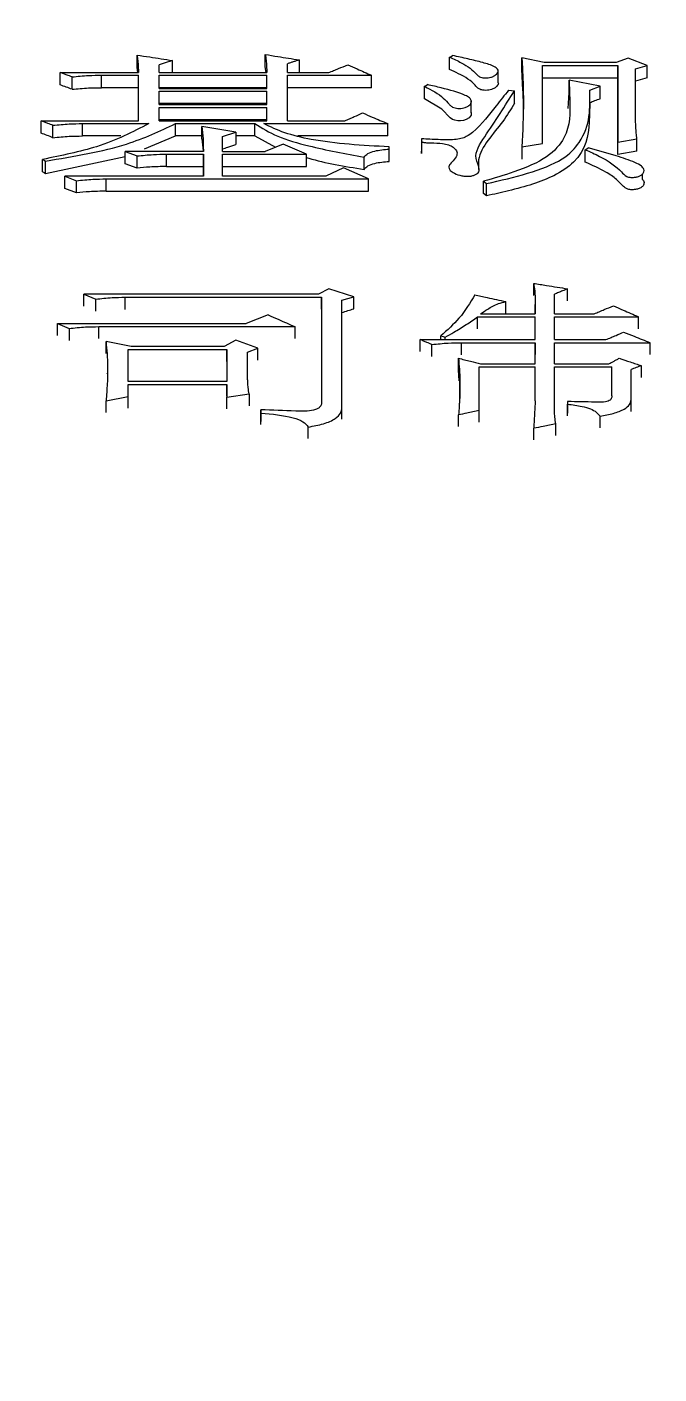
# Model space of a CAD drawing. Header units: millimetres. Extents: x 5231 to 7653, y 7068 to 7959.
# Drawn here: x 6758.89 to 6763.53, y 7406.95 to 7416.84 of the extents above; entities that cross this region are included whole.
import ezdxf

# ---------------------------------------------------------------- set-up
doc = ezdxf.new("R2010")
doc.units = ezdxf.units.MM

msp = doc.modelspace()

# ---------------------------------------------------------------- linework, layer by layer
at = {"color": 7, "linetype": 'Continuous', "lineweight": 25}
for p, q in [((6760.6407, 7416.5472), (6760.6407, 7416.6385)), ((6759.7047, 7416.5063), (6759.6996, 7416.5432)), ((6759.8619, 7416.5063), (6759.8619, 7416.5626)), ((6760.6466, 7416.5063), (6760.6407, 7416.5472)), ((6760.803, 7416.5063), (6760.803, 7416.5706)), ((6761.9929, 7416.5273), (6761.9929, 7416.6186)), ((6762.6852, 7416.5786), (6762.5229, 7416.6146)), ((6762.6744, 7416.5585), (6763.2261, 7416.5585)), ((6762.6744, 7415.9858), (6762.6744, 7416.5585)), ((6763.2152, 7416.5786), (6762.6852, 7416.5786)), ((6763.3018, 7416.6106), (6763.2152, 7416.5786)), ((6763.2261, 7416.5585), (6763.2261, 7415.9941)), ((6763.4424, 7416.5585), (6763.3018, 7416.6106)), ((6763.3559, 7416.5344), (6763.4424, 7416.5585)), ((6759.1371, 7416.5063), (6759.7104, 7416.5063)), ((6759.1371, 7416.4151), (6759.1371, 7416.5063)), ((6759.2237, 7416.3829), (6759.2237, 7416.474)), ((6759.44, 7416.4861), (6759.7104, 7416.4861)), ((6759.44, 7416.395), (6759.44, 7416.4861)), ((6759.7105, 7416.1517), (6759.7104, 7416.4861)), ((6759.8619, 7416.5063), (6760.6515, 7416.5063)), ((6759.8619, 7416.4861), (6760.6515, 7416.4861)), ((6759.8619, 7416.3891), (6759.8619, 7416.4861)), ((6760.6516, 7416.3891), (6760.6515, 7416.4861)), ((6760.803, 7416.5063), (6761.1059, 7416.5063)), ((6760.803, 7416.4861), (6761.4196, 7416.4861)), ((6760.803, 7416.1517), (6760.803, 7416.4861)), ((6760.8895, 7416.5073), (6760.8863, 7416.5063)), ((6762.3482, 7416.4313), (6762.3482, 7416.5236)), ((6762.6744, 7416.4673), (6763.2261, 7416.4673)), ((6763.0963, 7416.4053), (6762.8691, 7416.4498)), ((6762.8691, 7416.3587), (6762.8691, 7416.4498)), ((6763.2261, 7415.9037), (6763.2261, 7416.4673)), ((6763.3559, 7416.1847), (6763.3559, 7416.5344)), ((6763.4424, 7416.4673), (6763.3559, 7416.4433)), ((6759.7104, 7416.395), (6759.44, 7416.395)), ((6759.7105, 7416.1517), (6759.7104, 7416.395)), ((6760.6515, 7416.395), (6759.8619, 7416.395)), ((6759.8619, 7416.3891), (6760.6516, 7416.3891)), ((6759.8619, 7416.3687), (6760.6516, 7416.3687)), ((6759.8619, 7416.2709), (6759.8619, 7416.3687)), ((6760.6515, 7416.3891), (6760.6515, 7416.395)), ((6760.6516, 7416.2709), (6760.6516, 7416.3687)), ((6761.4196, 7416.395), (6760.803, 7416.395)), ((6761.8091, 7416.3143), (6761.8091, 7416.4053)), ((6762.4256, 7416.3769), (6762.4689, 7416.3728)), ((6762.4689, 7416.2818), (6762.4689, 7416.3728)), ((6762.8613, 7416.2423), (6762.8691, 7416.3587)), ((6763.0205, 7416.3769), (6763.0963, 7416.4053)), ((6763.0205, 7416.2859), (6763.0205, 7416.3769)), ((6760.6516, 7416.2778), (6759.8619, 7416.2778)), ((6759.8619, 7416.2709), (6760.6516, 7416.2709)), ((6759.8619, 7416.2504), (6760.6516, 7416.2504)), ((6759.8619, 7416.1517), (6759.8619, 7416.2504)), ((6760.6516, 7416.2709), (6760.6516, 7416.2778)), ((6760.6516, 7416.1517), (6760.6516, 7416.2504)), ((6762.1513, 7416.211), (6762.1513, 7416.303)), ((6758.9965, 7416.1517), (6759.7105, 7416.1517)), ((6758.9965, 7416.061), (6758.9965, 7416.1517)), ((6760.6516, 7416.1596), (6759.8619, 7416.1596)), ((6759.8619, 7416.1517), (6760.6516, 7416.1517)), ((6760.6516, 7416.1517), (6760.6516, 7416.1596)), ((6760.803, 7416.1517), (6761.2249, 7416.1517)), ((6759.0831, 7416.028), (6759.0831, 7416.1187)), ((6759.2994, 7416.1311), (6759.7861, 7416.1311)), ((6759.2994, 7416.0404), (6759.2994, 7416.1311)), ((6759.9809, 7416.1311), (6760.565, 7416.1311)), ((6759.9809, 7416.0404), (6759.9809, 7416.1311)), ((6760.4244, 7416.069), (6760.1756, 7416.1104)), ((6760.327, 7416.0358), (6760.4244, 7416.069)), ((6760.565, 7416.0404), (6760.565, 7416.1311)), ((6760.63, 7416.1311), (6761.5386, 7416.1311)), ((6759.5808, 7416.0404), (6759.2994, 7416.0404)), ((6759.7538, 7415.9458), (6759.9809, 7416.0404)), ((6760.1756, 7416.0404), (6759.9809, 7416.0404)), ((6760.327, 7415.9273), (6760.327, 7416.0358)), ((6760.565, 7416.0404), (6760.4244, 7416.0404)), ((6760.565, 7416.0404), (6760.7149, 7415.9584)), ((6760.7706, 7415.9816), (6760.6407, 7415.9273)), ((6760.9436, 7415.9064), (6760.7706, 7415.9816)), ((6761.5386, 7416.0404), (6760.8787, 7416.0404)), ((6761.5494, 7415.9441), (6761.5494, 7415.9608)), ((6761.7874, 7416.0191), (6761.7874, 7416.0025)), ((6761.7874, 7416.0191), (6761.7874, 7415.9286)), ((6761.7874, 7416.0025), (6761.7874, 7415.912)), ((6762.523, 7415.9608), (6762.6744, 7415.9858)), ((6763.2261, 7415.9941), (6763.3667, 7416.0191)), ((6763.2261, 7415.9037), (6763.2261, 7415.9941)), ((6759.0289, 7415.7657), (6759.6131, 7415.889)), ((6759.0289, 7415.7657), (6759.0289, 7415.856)), ((6759.6131, 7415.9273), (6759.6996, 7415.8938)), ((6760.1864, 7415.9273), (6759.6131, 7415.9273)), ((6759.6131, 7415.8369), (6759.6131, 7415.9273)), ((6759.6996, 7415.8034), (6759.6996, 7415.8938)), ((6759.916, 7415.9064), (6760.1864, 7415.9064)), ((6759.916, 7415.816), (6759.916, 7415.9064)), ((6760.1864, 7415.9064), (6760.1864, 7415.7463)), ((6760.327, 7415.9273), (6760.6407, 7415.9273)), ((6760.327, 7415.9064), (6760.9436, 7415.9064)), ((6760.3271, 7415.7463), (6760.327, 7415.9064)), ((6761.5494, 7415.8536), (6761.5494, 7415.9441)), ((6761.7874, 7415.912), (6761.7874, 7415.9286)), ((6762.9882, 7415.8495), (6762.9882, 7415.9399)), ((6763.3667, 7415.9286), (6763.2261, 7415.9037)), ((6759.6996, 7415.8034), (6759.6131, 7415.8369)), ((6759.916, 7415.816), (6760.1864, 7415.816)), ((6760.1864, 7415.7463), (6760.1864, 7415.816)), ((6760.327, 7415.816), (6760.9436, 7415.816)), ((6761.2141, 7415.8055), (6761.0843, 7415.7463)), ((6761.398, 7415.7251), (6761.2141, 7415.8055)), ((6763.4079, 7415.8078), (6763.4079, 7415.8113)), ((6763.4079, 7415.7199), (6763.4079, 7415.7628)), ((6759.1696, 7415.7463), (6759.2561, 7415.7124)), ((6760.1864, 7415.7463), (6759.1696, 7415.7463)), ((6759.1696, 7415.6561), (6759.1696, 7415.7463)), ((6759.2561, 7415.6223), (6759.1696, 7415.6561)), ((6759.2561, 7415.6223), (6759.2561, 7415.7124)), ((6759.4725, 7415.7251), (6761.398, 7415.7251)), ((6759.4725, 7415.635), (6759.4725, 7415.7251)), ((6761.0843, 7415.7463), (6760.3271, 7415.7463)), ((6762.2417, 7415.7081), (6762.2634, 7415.6911)), ((6762.2417, 7415.618), (6762.2417, 7415.7081)), ((6759.4725, 7415.635), (6761.398, 7415.635)), ((6762.2634, 7415.6011), (6762.2417, 7415.618)), ((6759.3103, 7414.8789), (6759.3968, 7414.8432)), ((6761.0302, 7414.8789), (6759.3103, 7414.8789)), ((6759.3103, 7414.7906), (6759.3103, 7414.8789)), ((6761.1059, 7414.919), (6761.0302, 7414.8789)), ((6761.2898, 7414.8611), (6761.1059, 7414.919)), ((6761.2033, 7414.8343), (6761.2898, 7414.8611)), ((6762.761, 7414.7357), (6762.761, 7414.8789)), ((6759.3968, 7414.7551), (6759.3968, 7414.8432)), ((6759.6131, 7414.8566), (6761.0518, 7414.8566)), ((6759.6131, 7414.7676), (6759.6131, 7414.8566)), ((6761.0518, 7414.8566), (6761.0519, 7414.0727)), ((6761.2033, 7414.0494), (6761.2033, 7414.8343)), ((6762.4041, 7414.7372), (6762.4041, 7414.8253)), ((6762.6204, 7414.7357), (6762.6204, 7414.803)), ((6762.6204, 7414.803), (6762.6204, 7414.7357)), ((6759.1155, 7414.6637), (6759.2021, 7414.6275)), ((6759.1155, 7414.6637), (6760.5002, 7414.6637)), ((6759.1155, 7414.5761), (6759.1155, 7414.6637)), ((6760.6624, 7414.7267), (6760.5002, 7414.6637)), ((6762.1985, 7414.7132), (6762.6204, 7414.7132)), ((6762.1985, 7414.6255), (6762.1985, 7414.7132)), ((6762.2201, 7414.7357), (6762.6204, 7414.7357)), ((6762.6204, 7414.546), (6762.6204, 7414.7132)), ((6762.761, 7414.7357), (6763.053, 7414.7357)), ((6762.761, 7414.7132), (6763.3776, 7414.7132)), ((6762.761, 7414.546), (6762.761, 7414.7132)), ((6759.4184, 7414.6411), (6760.8571, 7414.6411)), ((6759.4184, 7414.5536), (6759.4184, 7414.6411)), ((6761.928, 7414.546), (6761.928, 7414.5733)), ((6761.9605, 7414.546), (6761.9605, 7414.5642)), ((6759.6564, 7414.496), (6759.4725, 7414.5324)), ((6759.6348, 7414.4733), (6760.3595, 7414.4733)), ((6759.6348, 7414.2394), (6759.6348, 7414.4733)), ((6760.3379, 7414.496), (6759.6564, 7414.496)), ((6760.4244, 7414.5415), (6760.3379, 7414.496)), ((6760.3595, 7414.4733), (6760.3596, 7414.2394)), ((6760.5867, 7414.4824), (6760.4244, 7414.5415)), ((6760.511, 7414.455), (6760.5867, 7414.4824)), ((6761.7766, 7414.546), (6762.6204, 7414.546)), ((6761.7766, 7414.4589), (6761.7766, 7414.546)), ((6761.8631, 7414.4227), (6761.8631, 7414.5097)), ((6762.0795, 7414.5233), (6762.6204, 7414.5233)), ((6762.0795, 7414.4347), (6762.0795, 7414.5233)), ((6762.6204, 7414.3682), (6762.6204, 7414.5233)), ((6762.6204, 7414.5233), (6762.6204, 7414.4362)), ((6762.761, 7414.546), (6763.1396, 7414.546)), ((6762.761, 7414.5233), (6763.4641, 7414.5233)), ((6762.761, 7414.3682), (6762.761, 7414.5233)), ((6760.511, 7414.2625), (6760.511, 7414.455)), ((6762.2201, 7414.3682), (6762.6204, 7414.3682)), ((6762.761, 7414.3682), (6763.1612, 7414.3682)), ((6762.0621, 7414.2446), (6762.0579, 7414.3209)), ((6762.2093, 7414.3453), (6762.6204, 7414.3453)), ((6762.2093, 7414.0261), (6762.2093, 7414.3453)), ((6762.6204, 7414.0959), (6762.6204, 7414.3453)), ((6762.761, 7414.3453), (6763.1829, 7414.3453)), ((6762.761, 7414.0634), (6762.761, 7414.3453)), ((6763.1829, 7414.1331), (6763.1829, 7414.3453)), ((6763.3235, 7414.1052), (6763.3235, 7414.3269)), ((6760.3596, 7414.2394), (6759.6348, 7414.2394)), ((6759.6348, 7414.2164), (6760.3596, 7414.2164)), ((6759.6348, 7414.1284), (6759.6348, 7414.2164)), ((6760.3596, 7414.2164), (6760.3596, 7414.1238)), ((6759.4725, 7414.0959), (6759.6348, 7414.1284)), ((6759.4725, 7414.0103), (6759.4725, 7414.0959)), ((6760.3596, 7414.1238), (6760.5218, 7414.147)), ((6760.3596, 7414.0381), (6760.3596, 7414.1238)), ((6760.5218, 7414.147), (6760.5218, 7414.0612)), ((6762.8584, 7414.0913), (6762.8584, 7414.0727)), ((6762.8584, 7414.0913), (6762.8584, 7414.0057)), ((6762.8584, 7413.9871), (6762.8584, 7414.0727)), ((6763.3235, 7414.0195), (6763.3235, 7414.1052)), ((6760.6084, 7414.0074), (6760.6084, 7414.0308)), ((6760.6084, 7414.0308), (6760.6084, 7413.9454)), ((6760.6084, 7413.9221), (6760.6084, 7414.0074)), ((6761.2033, 7413.9614), (6761.2033, 7414.0494)), ((6762.0579, 7413.9082), (6762.0579, 7413.9934)), ((6763.0963, 7413.8988), (6763.0963, 7413.9841)), ((6762.6096, 7413.8102), (6762.6096, 7413.8951))]:
    msp.add_line(p, q, dxfattribs=at)
at = {"color": 7, "linetype": 'Continuous', "lineweight": 25, "flags": 128}
for points in [[(6759.6996, 7416.5432), (6759.6996, 7416.5944), (6759.6996, 7416.6346)], [(6759.9592, 7416.5063), (6759.9592, 7416.5544), (6759.9592, 7416.5946)], [(6760.8895, 7416.5986), (6760.8895, 7416.5475), (6760.8895, 7416.5073)], [(6761.9929, 7416.6186), (6762.0037, 7416.6246), (6762.0145, 7416.6306)], [(6762.5229, 7416.5233), (6762.5229, 7416.5744), (6762.5229, 7416.6146)], [(6763.2261, 7416.4673), (6763.2261, 7416.5184), (6763.2261, 7416.5585)], [(6763.4424, 7416.4673), (6763.4424, 7416.5184), (6763.4424, 7416.5585)], [(6759.7104, 7416.395), (6759.7104, 7416.4461), (6759.7104, 7416.4861)], [(6760.6515, 7416.395), (6760.6515, 7416.4461), (6760.6515, 7416.4861)], [(6761.4196, 7416.395), (6761.4196, 7416.4461), (6761.4196, 7416.4861)], [(6760.6516, 7416.2778), (6760.6516, 7416.3287), (6760.6516, 7416.3687)], [(6761.809, 7416.4053), (6761.8199, 7416.4114), (6761.8307, 7416.4175)], [(6763.0963, 7416.3143), (6763.0963, 7416.3652), (6763.0963, 7416.4053)], [(6760.6516, 7416.1596), (6760.6516, 7416.2104), (6760.6516, 7416.2504)], [(6762.1508, 7416.2116), (6762.1513, 7416.1926), (6762.1357, 7416.1737), (6762.1141, 7416.1608), (6762.0956, 7416.1548), (6762.073, 7416.1519), (6762.0524, 7416.1523), (6762.0306, 7416.1557), (6762.0134, 7416.162), (6761.9966, 7416.1745), (6761.9363, 7416.237), (6761.8091, 7416.3143), (6761.8091, 7416.3143)], [(6760.1756, 7416.0198), (6760.1756, 7416.0705), (6760.1756, 7416.1104)], [(6760.4244, 7416.069), (6760.4244, 7416.0183), (6760.4244, 7415.9784)], [(6761.5386, 7416.0404), (6761.5386, 7416.0912), (6761.5386, 7416.1311)], [(6762.523, 7415.9608), (6762.523, 7415.9101), (6762.523, 7415.8703)], [(6762.9881, 7415.9399), (6762.9989, 7415.9462), (6763.0097, 7415.9524)], [(6763.3667, 7415.9286), (6763.3667, 7415.9793), (6763.3667, 7416.0191)], [(6759.0073, 7415.8686), (6759.0182, 7415.8623), (6759.0289, 7415.856)], [(6759.0073, 7415.7783), (6759.0073, 7415.8112), (6759.0073, 7415.8399), (6759.0073, 7415.8686)], [(6760.1864, 7415.816), (6760.1864, 7415.8666), (6760.1864, 7415.9064)], [(6760.9436, 7415.816), (6760.9436, 7415.8666), (6760.9436, 7415.9064)], [(6759.0073, 7415.7783), (6759.0128, 7415.7751), (6759.0182, 7415.772), (6759.0289, 7415.7657)], [(6761.398, 7415.635), (6761.398, 7415.6854), (6761.398, 7415.7251)], [(6762.2634, 7415.6011), (6762.2634, 7415.6414), (6762.2634, 7415.6663), (6762.2634, 7415.6911)], [(6762.6095, 7414.8704), (6762.6095, 7414.9197), (6762.6095, 7414.9589)], [(6761.2898, 7414.772), (6761.2898, 7414.8219), (6761.2898, 7414.8611)], [(6762.8583, 7414.8306), (6762.8583, 7414.8798), (6762.8583, 7414.919)], [(6761.0518, 7414.7684), (6761.0518, 7414.8174), (6761.0518, 7414.8566)], [(6762.6204, 7414.6255), (6762.6204, 7414.6741), (6762.6204, 7414.7132)], [(6763.3776, 7414.6255), (6763.3776, 7414.6741), (6763.3776, 7414.7132)], [(6759.2021, 7414.6275), (6759.2021, 7414.5832), (6759.2021, 7414.5401)], [(6760.8571, 7414.6411), (6760.8571, 7414.5914), (6760.8571, 7414.5536)], [(6761.9281, 7414.5732), (6761.9443, 7414.5687), (6761.9605, 7414.5642)], [(6759.4725, 7414.4453), (6759.4725, 7414.4934), (6759.4725, 7414.5324)], [(6760.3595, 7414.3864), (6760.3595, 7414.4343), (6760.3595, 7414.4733)], [(6760.5867, 7414.3954), (6760.5867, 7414.4434), (6760.5867, 7414.4824)], [(6763.4641, 7414.4363), (6763.4641, 7414.4844), (6763.4641, 7414.5233)], [(6762.0579, 7414.3209), (6762.0579, 7414.3705), (6762.0579, 7414.4094)], [(6762.6204, 7414.2588), (6762.6204, 7414.3064), (6762.6204, 7414.3453)], [(6763.1829, 7414.2588), (6763.1829, 7414.3064), (6763.1829, 7414.3453)], [(6763.3992, 7414.2679), (6763.3992, 7414.3156), (6763.3992, 7414.3544)], [(6760.3596, 7414.1303), (6760.3596, 7414.1776), (6760.3596, 7414.2164)], [(6759.6348, 7414.0427), (6759.6348, 7414.0897), (6759.6348, 7414.1284)], [(6762.2093, 7413.9407), (6762.2093, 7413.9874), (6762.2093, 7414.0261)], [(6760.9545, 7413.8195), (6760.9545, 7413.8427), (6760.9545, 7413.8686), (6760.9545, 7413.9045)], [(6762.7718, 7413.8429), (6762.7718, 7413.8893), (6762.7718, 7413.9279)]]:
    msp.add_lwpolyline(points, dxfattribs=at)
at = {"color": 7, "linetype": 'Continuous', "lineweight": 25}
for radius in [93.7404, 91.4796]:
    msp.add_circle((6850.9753, 7348.0338), radius, dxfattribs=at)
for radius, start, end in [(100, 99.723265, 170.276735), (98.3174, 98.665923, 171.33409), (97.3188, 97.124363, 172.875637), (90.3408, 353.648968, 186.351032), (89.8754, 353.648968, 186.351032), (98.8966, 139.098109, 170.085406)]:
    msp.add_arc((6850.9753, 7348.0338), radius, start, end, dxfattribs=at)
for points, knots in [([(6760.6407, 7416.6385), (6760.643, 7416.6248), (6760.6477, 7416.5959), (6760.6506, 7416.5518), (6760.6512, 7416.5215), (6760.6515, 7416.5063)], [0, 0, 0, 0, 0.314477, 0.657155, 1, 1, 1, 1]), ([(6760.6407, 7416.6385), (6760.6717, 7416.6336), (6760.7287, 7416.6244), (6760.8117, 7416.6111), (6760.8636, 7416.6028), (6760.8895, 7416.5986)], [0, 0, 0, 0, 0.374011, 0.687005, 1, 1, 1, 1]), ([(6759.6996, 7416.6346), (6759.7017, 7416.621), (6759.7058, 7416.5929), (6759.7092, 7416.5501), (6759.71, 7416.5209), (6759.7104, 7416.5063)], [0, 0, 0, 0, 0.319584, 0.659717, 1, 1, 1, 1]), ([(6759.6996, 7416.6346), (6759.7308, 7416.6298), (6759.7897, 7416.6207), (6759.8762, 7416.6074), (6759.9316, 7416.5989), (6759.9592, 7416.5946)], [0, 0, 0, 0, 0.360405, 0.680202, 1, 1, 1, 1]), ([(6759.9592, 7416.5946), (6759.9463, 7416.5903), (6759.9235, 7416.5829), (6759.8911, 7416.5722), (6759.8716, 7416.5658), (6759.8619, 7416.5626)], [0, 0, 0, 0, 0.400148, 0.700074, 1, 1, 1, 1]), ([(6760.8895, 7416.5986), (6760.8823, 7416.5963), (6760.8679, 7416.5916), (6760.8463, 7416.5846), (6760.8246, 7416.5776), (6760.8102, 7416.5729), (6760.803, 7416.5706)], [0, 0, 0, 0, 0.25, 0.5, 0.75, 1, 1, 1, 1]), ([(6761.1059, 7416.5063), (6761.1178, 7416.5111), (6761.1417, 7416.5206), (6761.1886, 7416.5394), (6761.2235, 7416.5534), (6761.2465, 7416.5626)], [0, 0, 0, 0, 0.254609, 0.509219, 1, 1, 1, 1]), ([(6761.2465, 7416.5626), (6761.2692, 7416.5525), (6761.3094, 7416.5348), (6761.3671, 7416.5094), (6761.4021, 7416.4939), (6761.4196, 7416.4861)], [0, 0, 0, 0, 0.393554, 0.696777, 1, 1, 1, 1]), ([(6761.993, 7416.6186), (6762.0222, 7416.6054), (6762.078, 7416.5801), (6762.147, 7416.538), (6762.182, 7416.503), (6762.2029, 7416.4802), (6762.2188, 7416.4715), (6762.2359, 7416.4674), (6762.2552, 7416.4659), (6762.2756, 7416.4668), (6762.2979, 7416.471), (6762.3224, 7416.4816), (6762.341, 7416.4967), (6762.3521, 7416.5148), (6762.3449, 7416.5326), (6762.3121, 7416.5572), (6762.2315, 7416.5805), (6762.1279, 7416.6067), (6762.0524, 7416.6226), (6762.0146, 7416.6306)], [0, 0, 0, 0, 0.120486, 0.230167, 0.339822, 0.3746, 0.39298, 0.411575, 0.427591, 0.446557, 0.467304, 0.493911, 0.54294, 0.579845, 0.617018, 0.661528, 0.765545, 0.882402, 1, 1, 1, 1]), ([(6762.5229, 7416.6146), (6762.5249, 7416.5798), (6762.5307, 7416.4754), (6762.5372, 7416.2592), (6762.5283, 7416.0739), (6762.523, 7415.9608)], [0, 0, 0, 0, 0.1629699, 0.4889248, 1, 1, 1, 1]), ([(6759.2237, 7416.474), (6759.2113, 7416.4787), (6759.1907, 7416.4863), (6759.1619, 7416.4971), (6759.1454, 7416.5032), (6759.1371, 7416.5063)], [0, 0, 0, 0, 0.42836, 0.71418, 1, 1, 1, 1]), ([(6759.2237, 7416.474), (6759.2634, 7416.4781), (6759.3346, 7416.4852), (6759.4077, 7416.4859), (6759.44, 7416.4862)], [0, 0, 0, 0, 0.558835, 1, 1, 1, 1]), ([(6762.3476, 7416.4318), (6762.348, 7416.4313), (6762.3525, 7416.4252), (6762.3448, 7416.4097), (6762.327, 7416.3932), (6762.3022, 7416.3814), (6762.2813, 7416.3763), (6762.2586, 7416.3747), (6762.2375, 7416.376), (6762.2205, 7416.38), (6762.1966, 7416.3918), (6762.1668, 7416.4365), (6762.0897, 7416.484), (6762.0146, 7416.5176), (6761.993, 7416.5273)], [0, 0, 0, 0, 0.00623, 0.07129, 0.168197, 0.209054, 0.243912, 0.27882, 0.313578, 0.340517, 0.367396, 0.483957, 0.850935, 1, 1, 1, 1]), ([(6762.8691, 7416.4498), (6762.8709, 7416.401), (6762.8761, 7416.2615), (6762.8807, 7416.0682), (6762.724, 7415.8817), (6762.491, 7415.7795), (6762.3175, 7415.7299), (6762.2417, 7415.7081)], [0, 0, 0, 0, 0.178225, 0.509524, 0.685628, 0.86265, 1, 1, 1, 1]), ([(6762.5297, 7416.373), (6762.5291, 7416.3892), (6762.5282, 7416.414), (6762.5266, 7416.447), (6762.525, 7416.481), (6762.5238, 7416.5064), (6762.5229, 7416.5233)], [0, 0, 0, 0, 0.321236, 0.490927, 0.660617, 1, 1, 1, 1]), ([(6759.2237, 7416.3829), (6759.2092, 7416.3883), (6759.1804, 7416.3991), (6759.1515, 7416.4098), (6759.1371, 7416.4151)], [0, 0, 0, 0, 0.499999, 1, 1, 1, 1]), ([(6759.2237, 7416.3829), (6759.2634, 7416.3869), (6759.3346, 7416.3941), (6759.4077, 7416.3947), (6759.44, 7416.395)], [0, 0, 0, 0, 0.558823, 1, 1, 1, 1]), ([(6762.4256, 7416.3769), (6762.3948, 7416.3387), (6762.3116, 7416.2356), (6762.2255, 7416.1185), (6762.1261, 7416.0386), (6762.0775, 7416.0205), (6762.0063, 7416.0106), (6761.9077, 7416.0135), (6761.8281, 7416.0172), (6761.7874, 7416.0191)], [0, 0, 0, 0, 0.239125, 0.645779, 0.717633, 0.759609, 0.801685, 0.898672, 1, 1, 1, 1]), ([(6761.7874, 7416.0025), (6761.788, 7416.0013), (6761.7892, 7415.9989), (6761.7951, 7415.9956), (6761.8081, 7415.9921), (6761.8295, 7415.9903), (6761.8752, 7415.989), (6761.9305, 7415.9879), (6761.9864, 7415.9755), (6762.0202, 7415.9595), (6762.0436, 7415.9364), (6762.0514, 7415.9046), (6762.0309, 7415.8685), (6761.9975, 7415.8382), (6761.984, 7415.8124), (6761.9912, 7415.7905), (6762.0193, 7415.7697), (6762.0561, 7415.7537), (6762.0963, 7415.745), (6762.128, 7415.7436), (6762.1567, 7415.7472), (6762.1798, 7415.7544), (6762.1979, 7415.7648), (6762.2102, 7415.7788), (6762.2129, 7415.8165), (6762.1595, 7415.9017), (6762.2964, 7416.0995), (6762.3985, 7416.2613), (6762.4689, 7416.3728)], [0, 0, 0, 0, 0.003563, 0.007141, 0.011667, 0.022281, 0.03379, 0.068952, 0.089643, 0.110397, 0.130498, 0.162022, 0.201668, 0.236438, 0.259111, 0.277, 0.29888, 0.327265, 0.340596, 0.354041, 0.36589, 0.376926, 0.38899, 0.402934, 0.419058, 0.496673, 0.653151, 1, 1, 1, 1]), ([(6761.8091, 7416.4053), (6761.8603, 7416.3777), (6761.9371, 7416.3364), (6761.9809, 7416.2819), (6762.0037, 7416.2577), (6762.0218, 7416.2483), (6762.0422, 7416.2437), (6762.0648, 7416.2421), (6762.0874, 7416.2435), (6762.1101, 7416.2491), (6762.1334, 7416.261), (6762.1528, 7416.2793), (6762.1545, 7416.3013), (6762.1399, 7416.3219), (6762.0724, 7416.357), (6761.9615, 7416.3864), (6761.8642, 7416.4095), (6761.8307, 7416.4175)], [0, 0, 0, 0, 0.226354, 0.339207, 0.374159, 0.395068, 0.416135, 0.435555, 0.456987, 0.476773, 0.506217, 0.555773, 0.604136, 0.646938, 0.693733, 0.894301, 1, 1, 1, 1]), ([(6762.2634, 7415.6911), (6762.3659, 7415.7147), (6762.5716, 7415.762), (6762.8314, 7415.8609), (6763.0291, 7416.075), (6763.0242, 7416.2478), (6763.0205, 7416.3769)], [0, 0, 0, 0, 0.1809591, 0.3632423, 0.5242316, 1, 1, 1, 1]), ([(6762.5297, 7416.3755), (6762.5306, 7416.3417), (6762.5327, 7416.2667), (6762.532, 7416.2043), (6762.5316, 7416.17)], [0, 0, 0, 0, 0.4518535, 1, 1, 1, 1]), ([(6762.4689, 7416.2818), (6762.4421, 7416.2368), (6762.3604, 7416.0991), (6762.1929, 7415.9364), (6762.2043, 7415.8092), (6762.2069, 7415.7811)], [0, 0, 0, 0, 0.274599, 0.839535, 1, 1, 1, 1]), ([(6763.0205, 7416.2859), (6763.02, 7416.2379), (6763.0184, 7416.0931), (6762.9898, 7415.8997), (6762.7406, 7415.7267), (6762.4959, 7415.6522), (6762.3172, 7415.6129), (6762.2634, 7415.6011)], [0, 0, 0, 0, 0.180756, 0.544805, 0.687033, 0.905677, 1, 1, 1, 1]), ([(6763.0205, 7416.2859), (6763.0268, 7416.2882), (6763.0395, 7416.293), (6763.0584, 7416.3001), (6763.0773, 7416.3072), (6763.09, 7416.3119), (6763.0963, 7416.3143)], [0, 0, 0, 0, 0.25, 0.5, 0.75, 1, 1, 1, 1]), ([(6759.0831, 7416.1187), (6759.0707, 7416.1234), (6759.0501, 7416.1313), (6759.0212, 7416.1423), (6759.0048, 7416.1486), (6758.9965, 7416.1517)], [0, 0, 0, 0, 0.42836, 0.71418, 1, 1, 1, 1]), ([(6761.2249, 7416.1517), (6761.2363, 7416.1568), (6761.2593, 7416.167), (6761.3025, 7416.1862), (6761.3343, 7416.2003), (6761.3547, 7416.2093)], [0, 0, 0, 0, 0.264853, 0.529705, 1, 1, 1, 1]), ([(6761.3547, 7416.2093), (6761.3781, 7416.1994), (6761.4205, 7416.1814), (6761.4818, 7416.1553), (6761.5196, 7416.1391), (6761.5386, 7416.1311)], [0, 0, 0, 0, 0.382288, 0.691144, 1, 1, 1, 1]), ([(6763.3667, 7416.0191), (6763.3651, 7416.0335), (6763.3618, 7416.0621), (6763.3572, 7416.1174), (6763.3564, 7416.1581), (6763.3559, 7416.1847)], [0, 0, 0, 0, 0.2587287, 0.5174633, 1, 1, 1, 1]), ([(6759.0831, 7416.028), (6759.0686, 7416.0335), (6759.0398, 7416.0445), (6759.0109, 7416.0555), (6758.9965, 7416.061)], [0, 0, 0, 0, 0.499999, 1, 1, 1, 1]), ([(6759.7861, 7416.1311), (6759.6676, 7416.0696), (6759.4524, 7415.9579), (6759.1452, 7415.8963), (6759.0073, 7415.8686)], [0, 0, 0, 0, 0.551009, 1, 1, 1, 1]), ([(6759.0289, 7415.856), (6759.238, 7415.891), (6759.6064, 7415.9527), (6759.8678, 7416.0772), (6759.9809, 7416.1311)], [0, 0, 0, 0, 0.567388, 1, 1, 1, 1]), ([(6759.0831, 7416.1187), (6759.1228, 7416.1228), (6759.194, 7416.1301), (6759.2671, 7416.1308), (6759.2994, 7416.1311)], [0, 0, 0, 0, 0.558835, 1, 1, 1, 1]), ([(6760.1756, 7416.1104), (6760.179, 7416.0804), (6760.1841, 7416.035), (6760.1858, 7415.9738), (6760.1862, 7415.9428), (6760.1864, 7415.9273)], [0, 0, 0, 0, 0.494848, 0.747411, 1, 1, 1, 1]), ([(6760.565, 7416.1311), (6760.6166, 7416.0989), (6760.7213, 7416.0337), (6761.0034, 7415.9519), (6761.2276, 7415.9107), (6761.3655, 7415.8854)], [0, 0, 0, 0, 0.271719, 0.55196, 1, 1, 1, 1]), ([(6761.5494, 7415.9608), (6761.353, 7415.9714), (6761.0811, 7415.9861), (6760.7769, 7416.0602), (6760.6786, 7416.1076), (6760.63, 7416.1311)], [0, 0, 0, 0, 0.568218, 0.786771, 1, 1, 1, 1]), ([(6759.0831, 7416.028), (6759.1228, 7416.0321), (6759.194, 7416.0395), (6759.2671, 7416.0401), (6759.2994, 7416.0404)], [0, 0, 0, 0, 0.558823, 1, 1, 1, 1]), ([(6760.1756, 7416.0198), (6760.1792, 7415.99), (6760.183, 7415.9593), (6760.1841, 7415.9283), (6760.1841, 7415.9273)], [0, 0, 0, 0, 0.96717, 1, 1, 1, 1]), ([(6760.327, 7415.9452), (6760.34, 7415.9497), (6760.3628, 7415.9574), (6760.3952, 7415.9685), (6760.4147, 7415.9751), (6760.4244, 7415.9784)], [0, 0, 0, 0, 0.400352, 0.700176, 1, 1, 1, 1]), ([(6762.9882, 7415.9399), (6763.0236, 7415.9239), (6763.1305, 7415.8757), (6763.231, 7415.809), (6763.2748, 7415.7504), (6763.3049, 7415.7384), (6763.3226, 7415.7357), (6763.344, 7415.7361), (6763.3668, 7415.7398), (6763.3892, 7415.7472), (6763.4085, 7415.7595), (6763.4192, 7415.7764), (6763.4193, 7415.7974), (6763.3997, 7415.8224), (6763.3309, 7415.857), (6763.1976, 7415.9009), (6763.0786, 7415.9335), (6763.0097, 7415.9524)], [0, 0, 0, 0, 0.115426, 0.348555, 0.412099, 0.425321, 0.438687, 0.453029, 0.472544, 0.492548, 0.515348, 0.548273, 0.582424, 0.623383, 0.682551, 0.816351, 1, 1, 1, 1]), ([(6759.6996, 7415.8938), (6759.7394, 7415.898), (6759.8106, 7415.9054), (6759.8837, 7415.9061), (6759.916, 7415.9064)], [0, 0, 0, 0, 0.558835, 1, 1, 1, 1]), ([(6760.9436, 7415.8827), (6760.9487, 7415.8811), (6761.0743, 7415.8414), (6761.2229, 7415.8177), (6761.3655, 7415.7951)], [0, 0, 0, 0, 0.040225, 1, 1, 1, 1]), ([(6761.3655, 7415.8854), (6761.3734, 7415.8942), (6761.3894, 7415.9122), (6761.4536, 7415.936), (6761.5127, 7415.941), (6761.5494, 7415.9441)], [0, 0, 0, 0, 0.268716, 0.54683, 1, 1, 1, 1]), ([(6761.3655, 7415.7951), (6761.3655, 7415.8034), (6761.3655, 7415.8202), (6761.3655, 7415.8503), (6761.3655, 7415.8721), (6761.3655, 7415.8854)], [0, 0, 0, 0, 0.27843, 0.55686, 1, 1, 1, 1]), ([(6761.3655, 7415.7951), (6761.3734, 7415.8039), (6761.3894, 7415.8218), (6761.4536, 7415.8456), (6761.5127, 7415.8505), (6761.5494, 7415.8536)], [0, 0, 0, 0, 0.268565, 0.546656, 1, 1, 1, 1]), ([(6763.4074, 7415.7203), (6763.408, 7415.7198), (6763.4192, 7415.7116), (6763.4208, 7415.6932), (6763.4119, 7415.6721), (6763.3905, 7415.6573), (6763.366, 7415.6493), (6763.3416, 7415.6458), (6763.3218, 7415.6457), (6763.3061, 7415.6481), (6763.2899, 7415.6539), (6763.2554, 7415.678), (6763.2226, 7415.7231), (6763.1255, 7415.7864), (6763.0401, 7415.8256), (6762.9882, 7415.8495)], [0, 0, 0, 0, 0.0049933, 0.0815889, 0.147254, 0.1871153, 0.2271674, 0.2580438, 0.280288, 0.2991719, 0.318005, 0.356488, 0.537942, 0.7194724, 1, 1, 1, 1]), ([(6759.916, 7415.816), (6759.8749, 7415.8155), (6759.8017, 7415.8146), (6759.7308, 7415.8068), (6759.6996, 7415.8034)], [0, 0, 0, 0, 0.561086, 1, 1, 1, 1]), ([(6759.2561, 7415.7124), (6759.2959, 7415.7166), (6759.367, 7415.7241), (6759.4402, 7415.7248), (6759.4725, 7415.7251)], [0, 0, 0, 0, 0.558835, 1, 1, 1, 1]), ([(6759.4725, 7415.635), (6759.4314, 7415.6345), (6759.3582, 7415.6336), (6759.2873, 7415.6257), (6759.2561, 7415.6223)], [0, 0, 0, 0, 0.5610855, 1, 1, 1, 1]), ([(6762.6095, 7414.9589), (6762.6124, 7414.9409), (6762.618, 7414.906), (6762.6202, 7414.8539), (6762.6203, 7414.8199), (6762.6204, 7414.803)], [0, 0, 0, 0, 0.349478, 0.674651, 1, 1, 1, 1]), ([(6762.6095, 7414.9589), (6762.6409, 7414.9539), (6762.6981, 7414.9447), (6762.7811, 7414.9314), (6762.8326, 7414.9231), (6762.8583, 7414.919)], [0, 0, 0, 0, 0.378869, 0.689434, 1, 1, 1, 1]), ([(6762.1769, 7414.8744), (6762.1433, 7414.8165), (6762.0831, 7414.7127), (6761.9756, 7414.616), (6761.928, 7414.5733)], [0, 0, 0, 0, 0.557381, 1, 1, 1, 1]), ([(6762.1769, 7414.8744), (6762.207, 7414.8679), (6762.2599, 7414.8565), (6762.3356, 7414.8401), (6762.3812, 7414.8303), (6762.404, 7414.8253)], [0, 0, 0, 0, 0.397712, 0.698856, 1, 1, 1, 1]), ([(6762.8583, 7414.919), (6762.846, 7414.9139), (6762.8236, 7414.9047), (6762.7911, 7414.8913), (6762.771, 7414.883), (6762.761, 7414.8789)], [0, 0, 0, 0, 0.380769, 0.690385, 1, 1, 1, 1]), ([(6759.3968, 7414.8432), (6759.4366, 7414.8476), (6759.5077, 7414.8556), (6759.5809, 7414.8563), (6759.6131, 7414.8566)], [0, 0, 0, 0, 0.558835, 1, 1, 1, 1]), ([(6761.2033, 7414.7453), (6761.2177, 7414.7497), (6761.2466, 7414.7587), (6761.2754, 7414.7676), (6761.2898, 7414.772)], [0, 0, 0, 0, 0.4999995, 1, 1, 1, 1]), ([(6762.2201, 7414.7357), (6762.237, 7414.7473), (6762.265, 7414.7665), (6762.3094, 7414.7913), (6762.3507, 7414.8117), (6762.3862, 7414.8207), (6762.404, 7414.8253)], [0, 0, 0, 0, 0.335639, 0.554348, 0.775254, 1, 1, 1, 1]), ([(6763.053, 7414.7357), (6763.0654, 7414.7408), (6763.0901, 7414.7511), (6763.137, 7414.7705), (6763.1715, 7414.7848), (6763.1937, 7414.794)], [0, 0, 0, 0, 0.26361, 0.527219, 1, 1, 1, 1]), ([(6763.1937, 7414.794), (6763.2177, 7414.7835), (6763.2604, 7414.7647), (6763.3217, 7414.7378), (6763.3589, 7414.7214), (6763.3776, 7414.7132)], [0, 0, 0, 0, 0.392599, 0.6963, 1, 1, 1, 1]), ([(6760.6624, 7414.7267), (6760.6865, 7414.7161), (6760.731, 7414.6966), (6760.7959, 7414.6681), (6760.8367, 7414.6501), (6760.8571, 7414.6411)], [0, 0, 0, 0, 0.371336, 0.685668, 1, 1, 1, 1]), ([(6761.9605, 7414.5642), (6761.9816, 7414.5762), (6762.0344, 7414.6062), (6762.1147, 7414.6557), (6762.1705, 7414.694), (6762.1985, 7414.7132)], [0, 0, 0, 0, 0.249893, 0.624561, 1, 1, 1, 1]), ([(6759.2021, 7414.6275), (6759.2418, 7414.632), (6759.313, 7414.6401), (6759.3862, 7414.6408), (6759.4184, 7414.6411)], [0, 0, 0, 0, 0.558839, 1, 1, 1, 1]), ([(6763.1396, 7414.546), (6763.1519, 7414.5512), (6763.1767, 7414.5616), (6763.2199, 7414.5797), (6763.2508, 7414.5927), (6763.2694, 7414.6004)], [0, 0, 0, 0, 0.285577, 0.571154, 1, 1, 1, 1]), ([(6763.2694, 7414.6004), (6763.2947, 7414.5904), (6763.3399, 7414.5726), (6763.4048, 7414.5469), (6763.4443, 7414.5312), (6763.4641, 7414.5233)], [0, 0, 0, 0, 0.390379, 0.695189, 1, 1, 1, 1]), ([(6759.4725, 7414.5324), (6759.4776, 7414.4717), (6759.4862, 7414.3693), (6759.4824, 7414.2235), (6759.4758, 7414.1385), (6759.4725, 7414.0959)], [0, 0, 0, 0, 0.420758, 0.710282, 1, 1, 1, 1]), ([(6761.8631, 7414.5097), (6761.8508, 7414.5149), (6761.8302, 7414.5235), (6761.8013, 7414.5357), (6761.7849, 7414.5426), (6761.7766, 7414.546)], [0, 0, 0, 0, 0.42836, 0.71418, 1, 1, 1, 1]), ([(6761.8631, 7414.5097), (6761.9029, 7414.5142), (6761.9741, 7414.5223), (6762.0472, 7414.523), (6762.0795, 7414.5233)], [0, 0, 0, 0, 0.558835, 1, 1, 1, 1]), ([(6762.0579, 7414.4094), (6762.0624, 7414.3551), (6762.0705, 7414.2593), (6762.068, 7414.1204), (6762.0612, 7414.0358), (6762.0579, 7413.9934)], [0, 0, 0, 0, 0.394437, 0.697091, 1, 1, 1, 1]), ([(6762.0579, 7414.4094), (6762.0725, 7414.4057), (6762.1018, 7414.3982), (6762.1559, 7414.3845), (6762.1953, 7414.3745), (6762.2201, 7414.3682)], [0, 0, 0, 0, 0.27079, 0.54158, 1, 1, 1, 1]), ([(6763.1612, 7414.3682), (6763.1721, 7414.3741), (6763.1901, 7414.3839), (6763.2154, 7414.3976), (6763.2298, 7414.4055), (6763.2369, 7414.4094)], [0, 0, 0, 0, 0.4303518, 0.7151759, 1, 1, 1, 1]), ([(6763.2369, 7414.4094), (6763.264, 7414.4002), (6763.3046, 7414.3865), (6763.3586, 7414.3682), (6763.3857, 7414.359), (6763.3992, 7414.3544)], [0, 0, 0, 0, 0.5, 0.75, 1, 1, 1, 1]), ([(6759.4818, 7414.2958), (6759.4818, 7414.2962), (6759.4817, 7414.2982), (6759.4823, 7414.2796), (6759.4822, 7414.2683), (6759.4822, 7414.2675)], [0, 0, 0, 0, 0.147692, 0.945265, 1, 1, 1, 1]), ([(6763.3992, 7414.3544), (6763.3929, 7414.3521), (6763.3803, 7414.3475), (6763.3614, 7414.3407), (6763.3424, 7414.3338), (6763.3298, 7414.3292), (6763.3235, 7414.3269)], [0, 0, 0, 0, 0.25, 0.5, 0.75, 1, 1, 1, 1]), ([(6760.5218, 7414.147), (6760.5193, 7414.1628), (6760.5149, 7414.19), (6760.5122, 7414.2286), (6760.5114, 7414.2512), (6760.511, 7414.2625)], [0, 0, 0, 0, 0.411846, 0.705868, 1, 1, 1, 1]), ([(6762.0636, 7414.2527), (6762.0636, 7414.2519), (6762.0643, 7414.2388), (6762.0679, 7414.1414), (6762.0656, 7414.1025), (6762.0643, 7414.0808)], [0, 0, 0, 0, 0.030201, 0.456191, 1, 1, 1, 1]), ([(6761.0519, 7414.0727), (6761.049, 7414.0646), (6761.0444, 7414.0517), (6761.0222, 7414.0365), (6760.9674, 7414.0186), (6760.8186, 7414.0231), (6760.692, 7414.0277), (6760.6084, 7414.0308)], [0, 0, 0, 0, 0.1011983, 0.163077, 0.226913, 0.4890107, 1, 1, 1, 1]), ([(6762.6204, 7414.0959), (6762.6189, 7414.0683), (6762.6163, 7414.0211), (6762.6127, 7413.9541), (6762.6106, 7413.9148), (6762.6096, 7413.8951)], [0, 0, 0, 0, 0.414999, 0.707499, 1, 1, 1, 1]), ([(6763.1829, 7414.1331), (6763.1823, 7414.1263), (6763.1811, 7414.1126), (6763.1599, 7414.0913), (6763.1085, 7414.0853), (6763.0093, 7414.089), (6762.9252, 7414.0902), (6762.8584, 7414.0913)], [0, 0, 0, 0, 0.1111883, 0.2235717, 0.3523579, 0.4858202, 1, 1, 1, 1]), ([(6762.8584, 7414.0727), (6762.8941, 7414.0677), (6762.9524, 7414.0596), (6763.0277, 7414.0406), (6763.071, 7414.014), (6763.0879, 7413.994), (6763.0963, 7413.9841)], [0, 0, 0, 0, 0.3508077, 0.5736787, 0.7888166, 1, 1, 1, 1]), ([(6763.0963, 7413.9841), (6763.1295, 7413.9903), (6763.1948, 7414.0025), (6763.2712, 7414.0317), (6763.3173, 7414.0681), (6763.3214, 7414.0929), (6763.3235, 7414.1052)], [0, 0, 0, 0, 0.290906, 0.5739, 0.788992, 1, 1, 1, 1]), ([(6760.6084, 7414.0074), (6760.69, 7413.9998), (6760.8027, 7413.9892), (6760.9232, 7413.9466), (6760.9442, 7413.9183), (6760.9545, 7413.9045)], [0, 0, 0, 0, 0.573069, 0.791053, 1, 1, 1, 1]), ([(6760.9545, 7413.9045), (6760.9933, 7413.9114), (6761.0696, 7413.925), (6761.1545, 7413.962), (6761.1974, 7414.0064), (6761.2014, 7414.0351), (6761.2033, 7414.0494)], [0, 0, 0, 0, 0.291641, 0.573732, 0.788274, 1, 1, 1, 1]), ([(6762.2093, 7414.0261), (6762.1941, 7414.0228), (6762.1638, 7414.0163), (6762.1133, 7414.0054), (6762.078, 7413.9978), (6762.0579, 7413.9934)], [0, 0, 0, 0, 0.30079, 0.601581, 1, 1, 1, 1]), ([(6762.7718, 7413.9279), (6762.7691, 7413.9445), (6762.764, 7413.9754), (6762.7617, 7414.0206), (6762.7612, 7414.0491), (6762.761, 7414.0634)], [0, 0, 0, 0, 0.367164, 0.6835, 1, 1, 1, 1]), ([(6762.7718, 7413.9279), (6762.7565, 7413.9248), (6762.7258, 7413.9186), (6762.6717, 7413.9077), (6762.6329, 7413.8998), (6762.6096, 7413.8951)], [0, 0, 0, 0, 0.2838647, 0.5677295, 1, 1, 1, 1])]:
    msp.add_open_spline(points, degree=3, knots=knots, dxfattribs=at)

doc.saveas('drawing.dxf')
